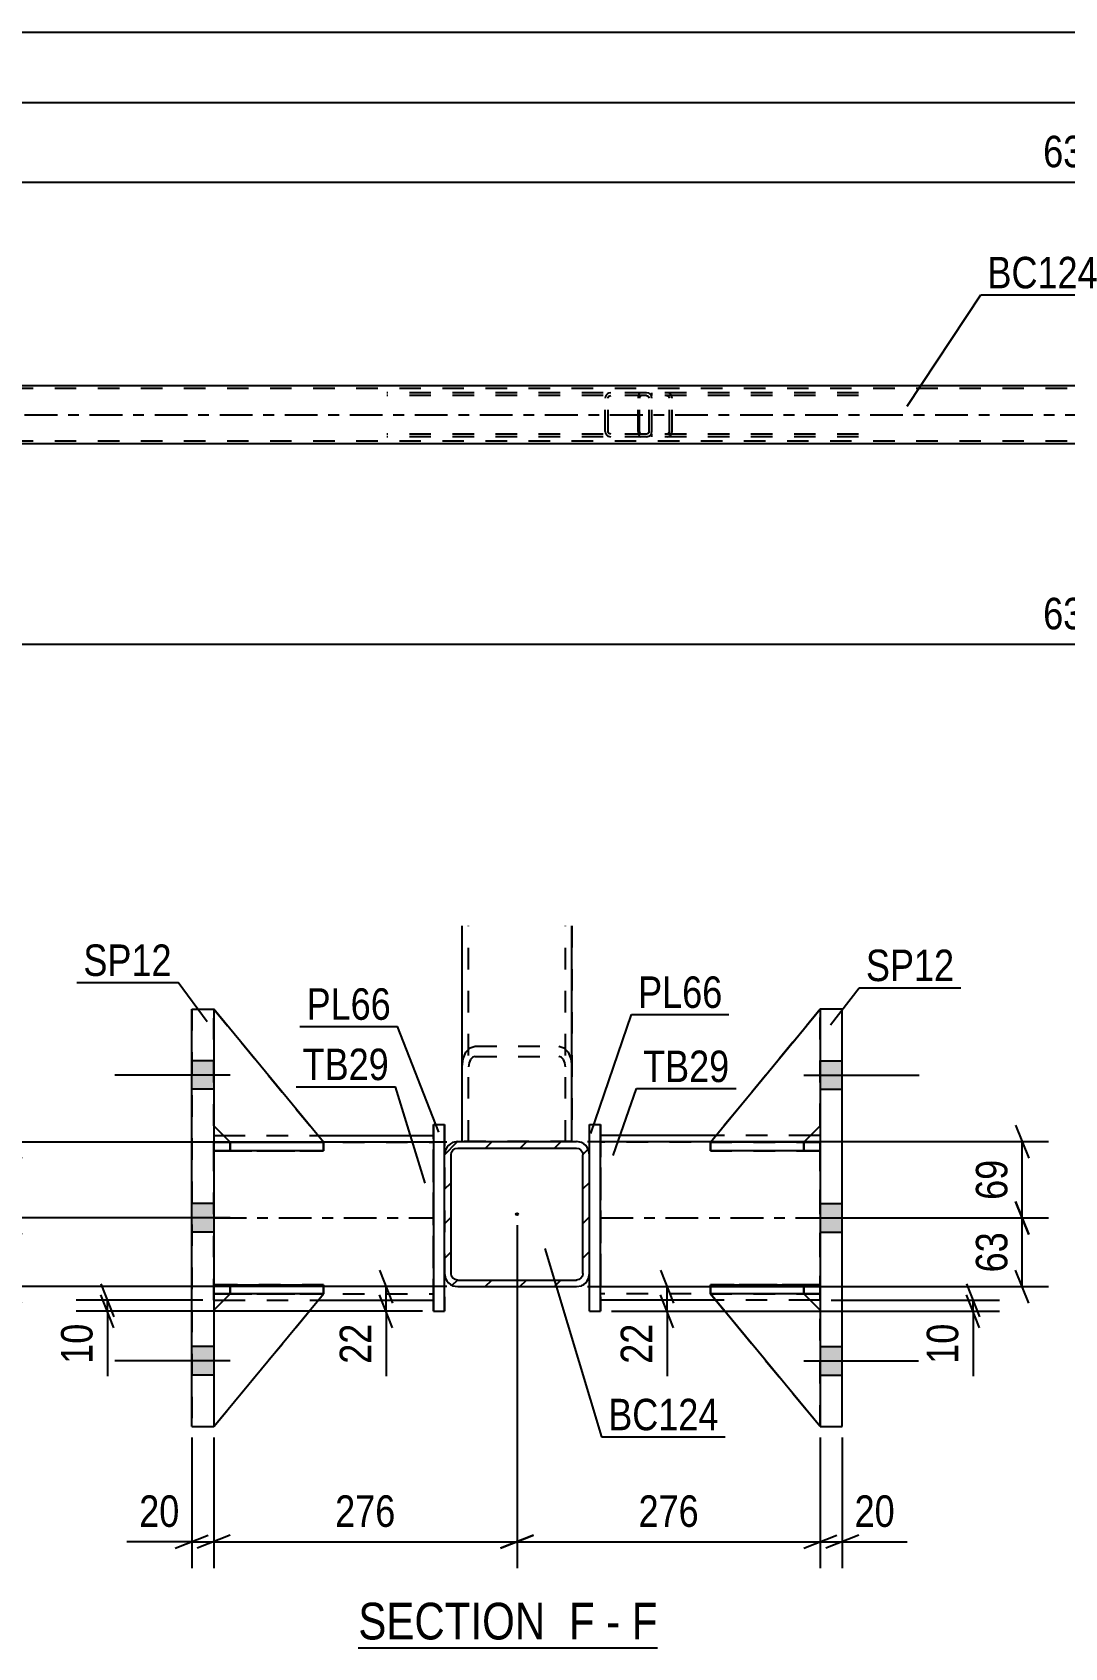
# Model space of a CAD drawing. Header units: millimetres. Extents: x 0 to 841, y 0 to 594.
# Drawn here: x 270.6 to 364.6, y 137.4 to 284.4 of the extents above; entities that cross this region are included whole.
import ezdxf

# ---------------------------------------------------------------- set-up
doc = ezdxf.new("R2010")
doc.units = ezdxf.units.MM
doc.linetypes.add('DXK_LINE_DOT2', pattern=[3.9198, 1.9599, -1.9599])
doc.linetypes.add('DXK_LINE_DOT3', pattern=[5.9187, 2.979, -0.9799, 0.9799, -0.9799])
doc.styles.add('Arial Narrow', font='ARIALN.TTF', dxfattribs={"height": 0.2})

# ---------------------------------------------------------------- blocks, each defined once
blk = doc.blocks.new('Unknown-247343380-20 - 1374')
at = {"color": 6, "linetype": 'Continuous'}
blk.add_line((300.28, 137.38), (327.5, 137.38), dxfattribs=at)
at = {"color": 0, "linetype": 'Continuous'}
for points in [[(318.39, 138.13), (318.39, 141.63), (300.28, 141.63), (300.28, 138.13)], [(321.78, 138.13), (321.78, 141.63), (319.44, 141.63), (319.44, 138.13)], [(324.11, 138.13), (324.11, 141.63), (322.83, 141.63), (322.83, 138.13)], [(327.5, 138.13), (327.5, 141.63), (325.16, 141.63), (325.16, 138.13)]]:
    blk.add_wipeout(points, dxfattribs=at)
at = {"color": 7, "linetype": 'Continuous', "style": 'Arial Narrow'}
for s, p in [('SECTION ', (300.28, 138.13)), ('F', (319.44, 138.13)), ('F', (325.16, 138.13)), ('-', (322.83, 138.13))]:
    blk.add_text(s, height=3.34, dxfattribs=at).set_placement(p)
blk = doc.blocks.new('Part-247343380-4162 - 4156')
at = {"color": 7, "linetype": 'DXK_LINE_DOT2'}
for p, q in [((326.49, 251.59), (302.87, 251.59)), ((323.26, 251.59), (323.06, 251.55)), ((326.69, 251.55), (326.49, 251.59)), ((326.49, 251.35), (302.87, 251.35)), ((322.78, 251.29), (322.75, 251.11)), ((322.75, 248.07), (322.75, 251.11)), ((323, 251.11), (323.02, 251.2)), ((323, 248.07), (323, 251.11)), ((323.02, 251.2), (323.08, 251.28)), ((323.08, 251.28), (323.16, 251.33)), ((323.16, 251.33), (323.26, 251.35)), ((326.49, 251.35), (326.59, 251.33)), ((326.59, 251.33), (326.67, 251.28)), ((326.67, 251.28), (326.73, 251.2)), ((326.73, 251.2), (326.75, 251.11)), ((326.75, 248.07), (326.75, 251.11)), ((327, 251.11), (326.96, 251.29)), ((327, 248.07), (327, 251.11)), ((326.49, 247.83), (302.87, 247.83)), ((326.49, 247.59), (302.87, 247.59)), ((322.75, 248.07), (322.78, 247.89)), ((323.02, 247.98), (323, 248.07)), ((323.08, 247.9), (323.02, 247.98)), ((323.06, 247.63), (323.26, 247.59)), ((323.16, 247.85), (323.08, 247.9)), ((323.26, 247.83), (323.16, 247.85)), ((326.59, 247.85), (326.49, 247.83)), ((326.49, 247.59), (326.69, 247.63)), ((326.67, 247.9), (326.59, 247.85)), ((326.73, 247.98), (326.67, 247.9)), ((326.75, 248.07), (326.73, 247.98)), ((326.96, 247.89), (327, 248.07))]:
    blk.add_line(p, q, dxfattribs=at)
for centre, start, end in [((323.24, 251.09), 110.7583, 155.68), ((326.51, 251.09), 24.32, 69.2417), ((323.24, 248.09), 204.32, 249.2417), ((326.51, 248.09), 290.7583, 335.68)]:
    blk.add_arc(centre, 0.496, start, end, dxfattribs=at)
blk = doc.blocks.new('Part-247343380-4163 - 4156')
at = {"color": 7, "linetype": 'DXK_LINE_DOT2'}
for p, q in [((325.82, 251.45), (325.76, 251.29)), ((325.91, 251.55), (325.82, 251.45)), ((326.01, 251.59), (325.91, 251.55)), ((345.81, 251.59), (326.01, 251.59)), ((327, 251.35), (327, 251.59)), ((328.54, 251.55), (328.34, 251.59)), ((325.76, 251.29), (325.74, 251.11)), ((325.74, 248.07), (325.74, 251.11)), ((325.87, 251.11), (325.89, 251.2)), ((325.87, 248.07), (325.87, 251.11)), ((325.89, 251.2), (325.91, 251.28)), ((325.91, 251.28), (325.96, 251.33)), ((325.96, 251.33), (326.01, 251.35)), ((345.81, 251.35), (326.01, 251.35)), ((328.34, 251.35), (328.44, 251.33)), ((328.44, 251.33), (328.52, 251.28)), ((328.52, 251.28), (328.58, 251.2)), ((328.58, 251.2), (328.6, 251.11)), ((328.6, 248.07), (328.6, 251.11)), ((328.85, 251.11), (328.81, 251.29)), ((328.85, 248.07), (328.85, 251.11)), ((325.74, 248.07), (325.76, 247.89)), ((325.76, 247.89), (325.82, 247.73)), ((325.82, 247.73), (325.91, 247.63)), ((325.89, 247.98), (325.87, 248.07)), ((325.91, 247.9), (325.89, 247.98)), ((325.96, 247.85), (325.91, 247.9)), ((325.91, 247.63), (326.01, 247.59)), ((326.01, 247.83), (325.96, 247.85)), ((345.81, 247.83), (326.01, 247.83)), ((345.81, 247.59), (326.01, 247.59)), ((327, 247.59), (327, 247.83)), ((328.44, 247.85), (328.34, 247.83)), ((328.34, 247.59), (328.54, 247.63)), ((328.52, 247.9), (328.44, 247.85)), ((328.58, 247.98), (328.52, 247.9)), ((328.6, 248.07), (328.58, 247.98)), ((328.81, 247.89), (328.85, 248.07))]:
    blk.add_line(p, q, dxfattribs=at)
for centre, start, end in [((328.36, 251.1), 23.8494, 68.8059), ((328.36, 248.09), 291.1941, 336.1506)]:
    blk.add_arc(centre, 0.492, start, end, dxfattribs=at)
blk = doc.blocks.new('Part-247343380-4369 - 4156')
at = {"color": 7, "linetype": 'DXK_LINE_DOT2'}
for p, q in [((760.67, 251.99), (97.93, 251.99)), ((760.67, 247.19), (97.93, 247.19))]:
    blk.add_line(p, q, dxfattribs=at)
at = {"color": 2, "linetype": 'Continuous'}
for p, q in [((760.67, 252.23), (243.75, 252.23)), ((493.16, 246.95), (243.75, 246.95))]:
    blk.add_line(p, q, dxfattribs=at)
at = {"color": 7, "linetype": 'DXK_LINE_DOT3'}
blk.add_line((98.27, 249.59), (760.67, 249.59), dxfattribs=at)
blk = doc.blocks.new('Part-247343380-1455 - 1374')
at = {"linetype": 'Continuous'}
h = blk.add_hatch(dxfattribs=at)
h.set_pattern_fill('', scale=0.7, style=0, pattern_type=0)
h.set_pattern_definition([(45, (309.3174, 183.4419), (-1.57154, 1.57154), [])])
h.paths.add_polyline_path([(320.12, 183.44), (309.32, 183.44), (308.86, 183.35), (308.47, 183.09), (308.21, 182.7), (308.12, 182.24), (308.12, 171.44), (308.21, 170.98), (308.47, 170.59), (308.86, 170.33), (309.32, 170.24), (320.12, 170.24), (320.58, 170.33), (320.97, 170.59), (321.23, 170.98), (321.32, 171.44), (321.32, 182.24), (321.23, 182.7), (320.97, 183.09), (320.58, 183.35)])
h.paths.add_polyline_path([(320.67, 182.47), (320.72, 182.24), (320.72, 171.44), (320.67, 171.21), (320.54, 171.02), (320.35, 170.89), (320.12, 170.84), (309.32, 170.84), (309.09, 170.89), (308.89, 171.02), (308.76, 171.21), (308.72, 171.44), (308.72, 182.24), (308.76, 182.47), (308.89, 182.67), (309.09, 182.8), (309.32, 182.84), (320.12, 182.84), (320.35, 182.8), (320.54, 182.67)])
blk.add_hatch(color=30, dxfattribs=at).paths.add_polyline_path([(314.72, 176.74, -1), (314.72, 176.94, -1)])
at = {"color": 2, "linetype": 'Continuous'}
for p, q in [((308.21, 182.7), (308.12, 182.24)), ((308.72, 182.24), (308.76, 182.47)), ((308.76, 182.47), (308.89, 182.67)), ((309.32, 183.44), (308.86, 183.35)), ((308.89, 182.67), (309.09, 182.8)), ((309.09, 182.8), (309.32, 182.84)), ((309.32, 183.44), (320.12, 183.44)), ((309.32, 182.84), (320.12, 182.84)), ((320.58, 183.35), (320.12, 183.44)), ((320.12, 182.84), (320.35, 182.8)), ((320.35, 182.8), (320.54, 182.67)), ((320.54, 182.67), (320.67, 182.47)), ((320.67, 182.47), (320.72, 182.24)), ((321.32, 182.24), (321.23, 182.7)), ((308.12, 171.44), (308.12, 182.24)), ((308.72, 171.44), (308.72, 182.24)), ((320.72, 171.44), (320.72, 182.24)), ((321.32, 171.44), (321.32, 182.24)), ((308.12, 171.44), (308.21, 170.98)), ((308.76, 171.21), (308.72, 171.44)), ((308.89, 171.02), (308.76, 171.21)), ((309.09, 170.89), (308.89, 171.02)), ((309.32, 170.84), (309.09, 170.89)), ((309.32, 170.84), (320.12, 170.84)), ((320.35, 170.89), (320.12, 170.84)), ((320.54, 171.02), (320.35, 170.89)), ((320.67, 171.21), (320.54, 171.02)), ((320.72, 171.44), (320.67, 171.21)), ((321.23, 170.98), (321.32, 171.44)), ((308.86, 170.33), (309.32, 170.24)), ((309.32, 170.24), (320.12, 170.24)), ((320.12, 170.24), (320.58, 170.33))]:
    blk.add_line(p, q, dxfattribs=at)
at = {"color": 7, "linetype": 'DXK_LINE_DOT3'}
blk.add_line((314.72, 176.84), (314.72, 176.84), dxfattribs=at)
at = {"color": 30, "linetype": 'DXK_LINE_DOT3'}
blk.add_line((314.72, 176.84), (314.72, 176.84), dxfattribs=at)
at = {"color": 30, "linetype": 'Continuous'}
blk.add_circle((314.72, 176.84), 0.1, dxfattribs=at)
at = {"color": 2, "linetype": 'Continuous'}
for centre, start, end in [((309.32, 182.24), 112.5, 157.5), ((320.12, 182.24), 22.5, 67.5), ((309.32, 171.44), 202.5, 247.5), ((320.12, 171.44), 292.5, 337.5)]:
    blk.add_arc(centre, 1.2, start, end, dxfattribs=at)
blk = doc.blocks.new('Bolt-247343380-1415 - 1374')
at = {"linetype": 'Continuous'}
for points in [[(344.32, 188.2), (344.32, 190.8), (342.32, 190.8), (342.32, 188.2)], [(344.32, 188.2), (344.32, 190.8), (342.32, 190.8), (342.32, 188.2)], [(344.32, 188.2), (344.32, 190.8), (342.32, 190.8), (342.32, 188.2)], [(344.32, 175.2), (344.32, 177.8), (342.32, 177.8), (342.32, 175.2)], [(344.32, 175.2), (344.32, 177.8), (342.32, 177.8), (342.32, 175.2)], [(344.32, 162.2), (344.32, 164.8), (342.32, 164.8), (342.32, 162.2)], [(344.32, 162.2), (344.32, 164.8), (342.32, 164.8), (342.32, 162.2)], [(344.32, 162.2), (344.32, 164.8), (342.32, 164.8), (342.32, 162.2)]]:
    blk.add_hatch(color=1, dxfattribs=at).paths.add_polyline_path(points)
at = {"color": 1, "linetype": 'Continuous'}
for p, q in [((342.32, 190.8), (344.32, 190.8)), ((342.32, 190.8), (344.32, 190.8)), ((342.32, 190.8), (344.32, 190.8)), ((340.82, 189.5), (351.32, 189.5)), ((340.82, 189.5), (351.32, 189.5)), ((340.82, 189.5), (351.32, 189.5)), ((342.32, 188.2), (344.32, 188.2)), ((342.32, 188.2), (344.32, 188.2)), ((342.32, 188.2), (344.32, 188.2)), ((340.82, 176.5), (351.32, 176.5)), ((340.82, 176.5), (351.32, 176.5)), ((342.32, 177.8), (344.32, 177.8)), ((342.32, 177.8), (344.32, 177.8)), ((342.32, 175.2), (344.32, 175.2)), ((342.32, 175.2), (344.32, 175.2)), ((342.32, 164.8), (344.32, 164.8)), ((342.32, 164.8), (344.32, 164.8)), ((342.32, 164.8), (344.32, 164.8)), ((340.82, 163.5), (351.32, 163.5)), ((340.82, 163.5), (351.32, 163.5)), ((340.82, 163.5), (351.32, 163.5)), ((342.32, 162.2), (344.32, 162.2)), ((342.32, 162.2), (344.32, 162.2)), ((342.32, 162.2), (344.32, 162.2))]:
    blk.add_line(p, q, dxfattribs=at)
blk = doc.blocks.new('Part-247343380-1482 - 1374')
at = {"color": 2, "linetype": 'Continuous'}
for p, q in [((344.32, 195.5), (342.32, 195.5)), ((342.32, 195.5), (342.32, 157.5)), ((344.32, 157.5), (344.32, 195.5)), ((342.32, 157.5), (344.32, 157.5))]:
    blk.add_line(p, q, dxfattribs=at)
at = {"color": 7, "linetype": 'DXK_LINE_DOT2'}
for p, q in [((342.32, 157.5), (342.32, 195.5)), ((344.32, 157.5), (344.32, 195.5))]:
    blk.add_line(p, q, dxfattribs=at)
blk = doc.blocks.new('Bolt-247343380-1416 - 1374')
at = {"linetype": 'Continuous'}
for points in [[(287.12, 188.2), (287.12, 190.8), (285.12, 190.8), (285.12, 188.2)], [(287.12, 188.2), (287.12, 190.8), (285.12, 190.8), (285.12, 188.2)], [(287.12, 188.2), (287.12, 190.8), (285.12, 190.8), (285.12, 188.2)], [(287.12, 175.2), (287.12, 177.8), (285.12, 177.8), (285.12, 175.2)], [(287.12, 175.2), (287.12, 177.8), (285.12, 177.8), (285.12, 175.2)], [(287.12, 162.2), (287.12, 164.8), (285.12, 164.8), (285.12, 162.2)], [(287.12, 162.2), (287.12, 164.8), (285.12, 164.8), (285.12, 162.2)], [(287.12, 162.2), (287.12, 164.8), (285.12, 164.8), (285.12, 162.2)]]:
    blk.add_hatch(color=1, dxfattribs=at).paths.add_polyline_path(points)
at = {"color": 1, "linetype": 'Continuous'}
for p, q in [((287.12, 190.8), (285.12, 190.8)), ((287.12, 190.8), (285.12, 190.8)), ((287.12, 190.8), (285.12, 190.8)), ((288.62, 189.5), (278.12, 189.5)), ((288.62, 189.5), (278.12, 189.5)), ((288.62, 189.5), (278.12, 189.5)), ((287.12, 188.2), (285.12, 188.2)), ((287.12, 188.2), (285.12, 188.2)), ((287.12, 188.2), (285.12, 188.2)), ((288.62, 176.5), (278.12, 176.5)), ((288.62, 176.5), (278.12, 176.5)), ((287.12, 177.8), (285.12, 177.8)), ((287.12, 177.8), (285.12, 177.8)), ((287.12, 175.2), (285.12, 175.2)), ((287.12, 175.2), (285.12, 175.2)), ((287.12, 164.8), (285.12, 164.8)), ((287.12, 164.8), (285.12, 164.8)), ((287.12, 164.8), (285.12, 164.8)), ((288.62, 163.5), (278.12, 163.5)), ((288.62, 163.5), (278.12, 163.5)), ((288.62, 163.5), (278.12, 163.5)), ((287.12, 162.2), (285.12, 162.2)), ((287.12, 162.2), (285.12, 162.2)), ((287.12, 162.2), (285.12, 162.2))]:
    blk.add_line(p, q, dxfattribs=at)
blk = doc.blocks.new('Part-247343380-1487 - 1374')
at = {"color": 2, "linetype": 'Continuous'}
for p, q in [((285.12, 195.5), (285.12, 195.5)), ((285.12, 195.5), (287.12, 195.5)), ((285.12, 157.5), (285.12, 195.5)), ((287.12, 195.5), (287.12, 157.5)), ((285.12, 157.5), (285.12, 157.5)), ((285.12, 157.5), (287.12, 157.5))]:
    blk.add_line(p, q, dxfattribs=at)
at = {"color": 7, "linetype": 'DXK_LINE_DOT2'}
for p, q in [((285.12, 195.5), (285.12, 157.5)), ((287.12, 195.5), (287.12, 157.5))]:
    blk.add_line(p, q, dxfattribs=at)
blk = doc.blocks.new('Part-247343380-1488 - 1374')
at = {"color": 7, "linetype": 'DXK_LINE_DOT2'}
for p, q in [((287.12, 183.4), (288.62, 183.4)), ((296.46, 183.4), (287.12, 183.4)), ((287.12, 183.4), (287.12, 183.4)), ((287.12, 183.4), (287.12, 182.6)), ((287.12, 183.4), (287.12, 182.6)), ((288.62, 182.6), (287.12, 182.6)), ((287.12, 182.6), (297.12, 182.6)), ((287.12, 182.6), (287.12, 182.6)), ((288.62, 183.4), (297.12, 183.4)), ((288.62, 183.4), (288.62, 182.6)), ((297.12, 182.6), (288.62, 182.6)), ((297.12, 183.4), (297.12, 182.6))]:
    blk.add_line(p, q, dxfattribs=at)
blk = doc.blocks.new('Part-247343380-1489 - 1374')
at = {"color": 7, "linetype": 'DXK_LINE_DOT2'}
for p, q in [((287.12, 170.4), (288.62, 170.4)), ((297.12, 170.4), (287.12, 170.4)), ((287.12, 170.4), (287.12, 170.4)), ((287.12, 170.4), (287.12, 169.6)), ((287.12, 170.4), (287.12, 169.6)), ((288.62, 169.6), (287.12, 169.6)), ((287.12, 169.6), (297.12, 169.6)), ((287.12, 169.6), (287.12, 169.6)), ((288.62, 170.4), (297.12, 170.4)), ((288.62, 170.4), (288.62, 169.6)), ((297.12, 169.6), (288.62, 169.6)), ((297.12, 170.4), (297.12, 169.6))]:
    blk.add_line(p, q, dxfattribs=at)
blk = doc.blocks.new('Part-247343380-1490 - 1374')
at = {"color": 2, "linetype": 'Continuous'}
for p, q in [((287.12, 182.6), (287.12, 183.4)), ((287.12, 183.4), (296.29, 183.4)), ((287.12, 183.4), (287.12, 183.4)), ((297.12, 182.6), (287.12, 182.6)), ((287.12, 182.6), (287.12, 182.6)), ((297.12, 183.4), (297.11, 183.4)), ((297.12, 182.6), (297.12, 183.4))]:
    blk.add_line(p, q, dxfattribs=at)
at = {"color": 7, "linetype": 'DXK_LINE_DOT2'}
for p, q in [((287.12, 182.6), (287.12, 183.4)), ((288.62, 183.4), (287.12, 183.4)), ((287.12, 182.6), (288.62, 182.6)), ((288.62, 182.6), (288.62, 183.4)), ((288.62, 183.4), (297.11, 183.4)), ((288.62, 182.6), (297.12, 182.6)), ((296.29, 183.4), (297.11, 183.4))]:
    blk.add_line(p, q, dxfattribs=at)
blk = doc.blocks.new('Part-247343380-1491 - 1374')
at = {"color": 2, "linetype": 'Continuous'}
for p, q in [((287.12, 169.6), (287.12, 170.4)), ((287.12, 170.4), (297.12, 170.4)), ((287.12, 170.4), (287.12, 170.4)), ((297.12, 169.6), (287.12, 169.6)), ((287.12, 169.6), (287.12, 169.6)), ((297.12, 169.6), (297.12, 170.4))]:
    blk.add_line(p, q, dxfattribs=at)
at = {"color": 7, "linetype": 'DXK_LINE_DOT2'}
for p, q in [((287.12, 169.6), (287.12, 170.4)), ((288.62, 170.4), (287.12, 170.4)), ((287.12, 169.6), (288.62, 169.6)), ((288.62, 169.6), (288.62, 170.4)), ((297.12, 170.4), (288.62, 170.4)), ((288.62, 169.6), (297.12, 169.6))]:
    blk.add_line(p, q, dxfattribs=at)
blk = doc.blocks.new('Part-247343380-1547 - 1374')
at = {"color": 2, "linetype": 'Continuous'}
for p, q in [((332.82, 184), (322.32, 184)), ((342.32, 184), (341.43, 184)), ((332.81, 169), (322.32, 169)), ((342.32, 169), (341.41, 169))]:
    blk.add_line(p, q, dxfattribs=at)
at = {"color": 7, "linetype": 'DXK_LINE_DOT2'}
for p, q in [((322.32, 184), (322.32, 184)), ((322.32, 184), (322.32, 169)), ((322.32, 169), (322.32, 184)), ((341.43, 184), (332.82, 184)), ((342.32, 184), (342.32, 184)), ((342.32, 184), (342.32, 184)), ((342.32, 184), (342.32, 169)), ((342.32, 169), (342.32, 184)), ((322.32, 183.4), (322.32, 183.4)), ((342.32, 183.4), (322.32, 183.4)), ((322.32, 169.6), (322.32, 169.6)), ((342.32, 169.6), (322.32, 169.6)), ((322.32, 169), (322.32, 169)), ((341.41, 169), (332.81, 169)), ((342.32, 169), (342.32, 169)), ((342.32, 169), (342.32, 169))]:
    blk.add_line(p, q, dxfattribs=at)
at = {"color": 7, "linetype": 'DXK_LINE_DOT3'}
blk.add_line((322.32, 176.5), (342.32, 176.5), dxfattribs=at)
blk = doc.blocks.new('Part-247343380-1494 - 1374')
at = {"color": 7, "linetype": 'DXK_LINE_DOT2'}
for p, q in [((287.12, 184.89), (287.12, 195.5)), ((287.12, 195.5), (297.12, 183.39)), ((287.12, 195.5), (297.12, 183.39)), ((288.62, 183.39), (287.12, 184.89)), ((287.12, 184.89), (288.62, 183.39)), ((297.12, 183.39), (288.62, 183.39)), ((288.62, 183.39), (288.62, 183.39)), ((288.62, 183.39), (297.12, 183.39)), ((297.12, 183.39), (297.12, 183.39))]:
    blk.add_line(p, q, dxfattribs=at)
blk = doc.blocks.new('Part-247343380-1495 - 1374')
at = {"color": 2, "linetype": 'Continuous'}
for p, q in [((287.12, 195.5), (287.12, 195.5)), ((297.12, 183.39), (287.12, 195.5)), ((288.61, 183.4), (287.12, 184.89)), ((296.29, 183.39), (297.12, 183.39)), ((297.12, 183.39), (297.12, 183.39))]:
    blk.add_line(p, q, dxfattribs=at)
at = {"color": 7, "linetype": 'DXK_LINE_DOT2'}
for p, q in [((287.12, 195.5), (297.12, 183.39)), ((287.12, 184.89), (287.12, 195.5)), ((287.12, 195.5), (287.12, 195.5)), ((288.62, 183.39), (287.12, 184.89)), ((288.62, 183.39), (288.61, 183.4)), ((297.12, 183.39), (288.62, 183.39)), ((288.62, 183.39), (288.62, 183.39)), ((288.62, 183.39), (296.29, 183.39))]:
    blk.add_line(p, q, dxfattribs=at)
blk = doc.blocks.new('Part-247343380-1498 - 1374')
at = {"color": 7, "linetype": 'DXK_LINE_DOT2'}
for p, q in [((288.62, 169.59), (287.12, 168.09)), ((287.12, 157.5), (297.12, 169.59)), ((287.12, 168.09), (288.62, 169.59)), ((287.12, 157.5), (297.12, 169.59)), ((297.12, 169.59), (288.62, 169.59)), ((288.62, 169.59), (288.62, 169.59)), ((288.62, 169.59), (297.12, 169.59)), ((297.12, 169.59), (297.12, 169.59)), ((287.12, 168.09), (287.12, 157.5))]:
    blk.add_line(p, q, dxfattribs=at)
blk = doc.blocks.new('Part-247343380-1499 - 1374')
at = {"color": 2, "linetype": 'Continuous'}
for p, q in [((288.62, 169.59), (287.12, 168.09)), ((287.12, 157.5), (297.12, 169.59)), ((297.12, 169.59), (288.62, 169.59)), ((288.62, 169.59), (288.62, 169.59)), ((297.12, 169.59), (297.12, 169.59))]:
    blk.add_line(p, q, dxfattribs=at)
at = {"color": 7, "linetype": 'DXK_LINE_DOT2'}
for p, q in [((287.12, 168.09), (288.62, 169.59)), ((287.12, 157.5), (297.12, 169.59)), ((288.62, 169.59), (297.12, 169.59)), ((287.12, 168.09), (287.12, 157.5))]:
    blk.add_line(p, q, dxfattribs=at)
blk = doc.blocks.new('Part-247343380-1500 - 1374')
at = {"color": 7, "linetype": 'DXK_LINE_DOT2'}
for p, q in [((332.32, 182.6), (332.32, 183.4)), ((332.32, 183.4), (340.82, 183.4)), ((342.32, 183.4), (332.32, 183.4)), ((340.82, 182.6), (332.32, 182.6)), ((332.32, 182.6), (342.32, 182.6)), ((340.82, 182.6), (340.82, 183.4)), ((340.82, 183.4), (342.32, 183.4)), ((342.32, 182.6), (340.82, 182.6)), ((342.32, 182.6), (342.32, 183.4)), ((342.32, 182.6), (342.32, 183.4)), ((342.32, 183.4), (342.32, 183.4)), ((342.32, 182.6), (342.32, 182.6))]:
    blk.add_line(p, q, dxfattribs=at)
blk = doc.blocks.new('Part-247343380-1501 - 1374')
at = {"color": 7, "linetype": 'DXK_LINE_DOT2'}
for p, q in [((332.32, 169.6), (332.32, 170.4)), ((332.32, 170.4), (340.82, 170.4)), ((342.32, 170.4), (332.32, 170.4)), ((340.82, 169.6), (332.32, 169.6)), ((332.32, 169.6), (342.32, 169.6)), ((340.82, 169.6), (340.82, 170.4)), ((340.82, 170.4), (342.32, 170.4)), ((342.32, 169.6), (340.82, 169.6)), ((342.32, 169.6), (342.32, 170.4)), ((342.32, 169.6), (342.32, 170.4)), ((342.32, 170.4), (342.32, 170.4)), ((342.32, 169.6), (342.32, 169.6))]:
    blk.add_line(p, q, dxfattribs=at)
blk = doc.blocks.new('Part-247343380-1502 - 1374')
at = {"color": 2, "linetype": 'Continuous'}
for p, q in [((332.33, 183.4), (332.32, 183.4)), ((332.32, 183.4), (332.32, 182.6)), ((342.32, 182.6), (332.32, 182.6)), ((342.32, 183.4), (333.14, 183.4)), ((342.32, 183.4), (342.32, 183.4)), ((342.32, 183.4), (342.32, 182.6)), ((342.32, 182.6), (342.32, 182.6))]:
    blk.add_line(p, q, dxfattribs=at)
at = {"color": 7, "linetype": 'DXK_LINE_DOT2'}
for p, q in [((332.32, 182.6), (340.82, 182.6)), ((333.14, 183.4), (332.33, 183.4)), ((340.82, 183.4), (332.33, 183.4)), ((342.32, 183.4), (340.82, 183.4)), ((340.82, 183.4), (340.82, 182.6)), ((340.82, 182.6), (342.32, 182.6)), ((342.32, 183.4), (342.32, 182.6))]:
    blk.add_line(p, q, dxfattribs=at)
blk = doc.blocks.new('Part-247343380-1503 - 1374')
at = {"color": 2, "linetype": 'Continuous'}
for p, q in [((332.32, 170.4), (342.32, 170.4)), ((332.32, 170.4), (332.32, 169.6)), ((342.32, 169.6), (332.32, 169.6)), ((342.32, 170.4), (342.32, 170.4)), ((342.32, 170.4), (342.32, 169.6)), ((342.32, 169.6), (342.32, 169.6))]:
    blk.add_line(p, q, dxfattribs=at)
at = {"color": 7, "linetype": 'DXK_LINE_DOT2'}
for p, q in [((340.82, 170.4), (332.32, 170.4)), ((332.32, 169.6), (340.82, 169.6)), ((342.32, 170.4), (340.82, 170.4)), ((340.82, 170.4), (340.82, 169.6)), ((340.82, 169.6), (342.32, 169.6)), ((342.32, 170.4), (342.32, 169.6))]:
    blk.add_line(p, q, dxfattribs=at)
blk = doc.blocks.new('Part-247343380-1585 - 1374')
at = {"color": 2, "linetype": 'Continuous'}
for p, q in [((309.72, 183.44), (309.72, 203.07)), ((319.72, 183.44), (319.72, 203.07))]:
    blk.add_line(p, q, dxfattribs=at)
at = {"color": 7, "linetype": 'DXK_LINE_DOT2'}
for p, q in [((310.32, 183.44), (310.32, 203.07)), ((319.12, 183.44), (319.12, 203.07)), ((309.81, 190.97), (310.07, 191.57)), ((310.07, 191.57), (310.46, 191.98)), ((310.46, 191.98), (310.92, 192.12)), ((310.92, 191.19), (310.69, 191.12)), ((310.92, 192.12), (318.52, 192.12)), ((310.92, 191.19), (318.52, 191.19)), ((318.52, 192.12), (318.98, 191.98)), ((318.75, 191.12), (318.52, 191.19)), ((318.98, 191.98), (319.37, 191.57)), ((319.37, 191.57), (319.63, 190.97)), ((309.72, 190.26), (309.81, 190.97)), ((310.36, 190.61), (310.32, 190.26)), ((310.49, 190.92), (310.36, 190.61)), ((310.69, 191.12), (310.49, 190.92)), ((318.94, 190.92), (318.75, 191.12)), ((319.07, 190.61), (318.94, 190.92)), ((319.12, 190.26), (319.07, 190.61)), ((319.63, 190.97), (319.72, 190.26)), ((309.72, 183.44), (319.72, 183.44))]:
    blk.add_line(p, q, dxfattribs=at)
blk = doc.blocks.new('Part-247343380-1504 - 1374')
at = {"color": 7, "linetype": 'DXK_LINE_DOT2'}
for p, q in [((342.32, 195.5), (332.32, 183.39)), ((332.32, 183.39), (342.32, 195.5)), ((342.32, 184.89), (342.32, 195.5)), ((340.82, 183.39), (342.32, 184.89)), ((340.82, 183.39), (342.32, 184.89)), ((332.32, 183.39), (340.82, 183.39)), ((332.32, 183.39), (332.32, 183.39)), ((340.82, 183.39), (332.32, 183.39)), ((340.82, 183.39), (340.82, 183.39))]:
    blk.add_line(p, q, dxfattribs=at)
blk = doc.blocks.new('Part-247343380-1505 - 1374')
at = {"color": 2, "linetype": 'Continuous'}
for p, q in [((332.32, 183.39), (342.32, 195.5)), ((342.32, 195.5), (342.32, 195.5)), ((340.83, 183.4), (342.32, 184.89)), ((333.14, 183.39), (332.32, 183.39)), ((332.32, 183.39), (332.32, 183.39))]:
    blk.add_line(p, q, dxfattribs=at)
at = {"color": 7, "linetype": 'DXK_LINE_DOT2'}
for p, q in [((332.32, 183.39), (342.32, 195.5)), ((342.32, 195.5), (342.32, 195.5)), ((342.32, 184.89), (342.32, 195.5)), ((340.82, 183.39), (342.32, 184.89)), ((340.82, 183.39), (332.32, 183.39)), ((340.82, 183.39), (333.14, 183.39)), ((340.82, 183.39), (340.83, 183.4)), ((340.82, 183.39), (340.82, 183.39))]:
    blk.add_line(p, q, dxfattribs=at)
blk = doc.blocks.new('Part-247343380-1506 - 1374')
at = {"color": 7, "linetype": 'DXK_LINE_DOT2'}
for p, q in [((332.32, 169.59), (340.82, 169.59)), ((342.32, 157.5), (332.32, 169.59)), ((332.32, 169.59), (332.32, 169.59)), ((340.82, 169.59), (332.32, 169.59)), ((332.32, 169.59), (342.32, 157.5)), ((340.82, 169.59), (342.32, 168.09)), ((340.82, 169.59), (340.82, 169.59)), ((342.32, 168.09), (340.82, 169.59)), ((342.32, 168.09), (342.32, 157.5))]:
    blk.add_line(p, q, dxfattribs=at)
blk = doc.blocks.new('Part-247343380-1507 - 1374')
at = {"color": 2, "linetype": 'Continuous'}
for p, q in [((332.32, 169.59), (332.32, 169.59)), ((340.82, 169.59), (332.32, 169.59)), ((342.32, 157.5), (332.32, 169.59)), ((340.82, 169.59), (340.82, 169.59)), ((340.82, 169.59), (342.32, 168.09))]:
    blk.add_line(p, q, dxfattribs=at)
at = {"color": 7, "linetype": 'DXK_LINE_DOT2'}
for p, q in [((332.32, 169.59), (340.82, 169.59)), ((342.32, 157.5), (332.32, 169.59)), ((340.82, 169.59), (342.32, 168.09)), ((342.32, 168.09), (342.32, 157.5))]:
    blk.add_line(p, q, dxfattribs=at)
blk = doc.blocks.new('Part-247343380-1522 - 1374')
at = {"color": 2, "linetype": 'Continuous'}
for p, q in [((287.12, 184), (288.01, 184)), ((296.61, 184), (307.12, 184)), ((287.12, 169), (288.03, 169)), ((296.63, 169), (307.12, 169))]:
    blk.add_line(p, q, dxfattribs=at)
at = {"color": 7, "linetype": 'DXK_LINE_DOT2'}
for p, q in [((287.12, 184), (287.12, 184)), ((287.12, 184), (287.12, 169)), ((287.12, 169), (287.12, 184)), ((288.01, 184), (296.61, 184)), ((307.12, 184), (307.12, 184)), ((307.12, 184), (307.12, 169)), ((307.12, 169), (307.12, 184)), ((287.12, 183.4), (287.12, 183.4)), ((287.12, 183.4), (307.12, 183.4)), ((287.12, 169.6), (287.12, 169.6)), ((287.12, 169.6), (307.12, 169.6)), ((287.12, 169), (287.12, 169)), ((288.03, 169), (296.63, 169)), ((307.12, 169), (307.12, 169)), ((307.12, 169), (307.12, 169))]:
    blk.add_line(p, q, dxfattribs=at)
at = {"color": 7, "linetype": 'DXK_LINE_DOT3'}
blk.add_line((287.12, 176.5), (307.12, 176.5), dxfattribs=at)
blk = doc.blocks.new('Part-247343380-1537 - 1374')
at = {"color": 2, "linetype": 'Continuous'}
for p, q in [((307.12, 185), (307.12, 185)), ((307.12, 185), (307.12, 168)), ((307.12, 185), (308.12, 185)), ((308.12, 185), (308.12, 185)), ((308.12, 182.24), (308.12, 185)), ((308.12, 168), (308.12, 171.45)), ((307.12, 168), (307.12, 168)), ((307.12, 168), (308.12, 168)), ((308.12, 168), (308.12, 168))]:
    blk.add_line(p, q, dxfattribs=at)
at = {"color": 7, "linetype": 'DXK_LINE_DOT2'}
for p, q in [((307.12, 168), (307.12, 185)), ((308.12, 185), (308.12, 168)), ((308.12, 171.45), (308.12, 182.24)), ((307.12, 168), (307.12, 168))]:
    blk.add_line(p, q, dxfattribs=at)
blk = doc.blocks.new('Part-247343380-1542 - 1374')
at = {"color": 2, "linetype": 'Continuous'}
for p, q in [((321.32, 185), (321.32, 185)), ((321.32, 185), (322.32, 185)), ((321.32, 182.25), (321.32, 185)), ((322.32, 185), (322.32, 185)), ((322.32, 168), (322.32, 185)), ((321.32, 168), (321.32, 171.44)), ((321.32, 168), (322.32, 168)), ((322.32, 168), (322.32, 168))]:
    blk.add_line(p, q, dxfattribs=at)
at = {"color": 7, "linetype": 'DXK_LINE_DOT2'}
for p, q in [((321.32, 168), (321.32, 185)), ((322.32, 185), (322.32, 168)), ((321.32, 171.44), (321.32, 182.25)), ((322.32, 168), (322.32, 168))]:
    blk.add_line(p, q, dxfattribs=at)
blk = doc.blocks.new('Part-247343380-1586 - 1374')
at = {"color": 7, "linetype": 'DXK_LINE_DOT2'}
for p, q in [((309.72, 183.44), (309.72, 203.07)), ((310.32, 183.44), (310.32, 203.07)), ((319.12, 183.44), (319.12, 203.07)), ((319.72, 203.07), (319.72, 183.44)), ((319.72, 183.44), (309.72, 183.44))]:
    blk.add_line(p, q, dxfattribs=at)
blk = doc.blocks.new('StraightDimension-247343380-4443 - 4156')
at = {"color": 7, "linetype": 'Continuous'}
blk.add_line((96.63, 284.4), (773.41, 284.4), dxfattribs=at)
blk = doc.blocks.new('StraightDimension-247343380-4463 - 4156')
at = {"color": 7, "linetype": 'Continuous'}
blk.add_line((238.55, 270.77), (493.96, 270.77), dxfattribs=at)
at = {"color": 0}
blk.add_wipeout([(370.51, 271.52), (370.51, 275.72), (362, 275.72), (362, 271.52)], dxfattribs=at)
at = {"color": 3, "style": 'Arial Narrow'}
blk.add_text('6385', height=2.863, dxfattribs=at).set_placement((362.6, 272.12))
blk = doc.blocks.new('StraightDimension-247343380-4492 - 4156')
at = {"color": 7, "linetype": 'Continuous'}
blk.add_line((238.55, 228.72), (493.96, 228.72), dxfattribs=at)
at = {"color": 0}
blk.add_wipeout([(370.51, 229.47), (370.51, 233.67), (362, 233.67), (362, 229.47)], dxfattribs=at)
at = {"color": 3, "style": 'Arial Narrow'}
blk.add_text('6385', height=2.863, dxfattribs=at).set_placement((362.6, 230.07))
blk = doc.blocks.new('StraightDimension-247343380-4515 - 4156')
at = {"color": 7, "linetype": 'Continuous'}
blk.add_line((97.26, 278), (772.77, 278), dxfattribs=at)
blk = doc.blocks.new('StraightDimension-247343380-34131 - 1374')
at = {"color": 7, "linetype": 'Continuous'}
for p, q in [((355.62, 170.5), (356.82, 167.5)), ((356.82, 166.5), (355.62, 169.5)), ((323.32, 168), (358.62, 168)), ((343.32, 169), (358.62, 169)), ((356.22, 168), (356.22, 169)), ((356.22, 168), (356.22, 162.1)), ((356.22, 168), (356.22, 162.1))]:
    blk.add_line(p, q, dxfattribs=at)
at = {"color": 0}
blk.add_wipeout([(355.47, 167.48), (351.27, 167.48), (351.27, 162.62), (355.47, 162.62)], dxfattribs=at)
at = {"color": 3, "style": 'Arial Narrow'}
blk.add_text('10', height=2.863, rotation=90.0002, dxfattribs=at).set_placement((354.87, 163.22))
blk = doc.blocks.new('StraightDimension-247343380-34140 - 1374')
at = {"color": 7, "linetype": 'Continuous'}
for p, q in [((302.2, 171.74), (303.4, 168.74)), ((308.32, 170.24), (299.95, 170.24)), ((303.4, 166.5), (302.2, 169.5)), ((302.8, 168), (302.8, 170.24)), ((306.12, 168), (299.95, 168)), ((302.8, 168), (302.8, 162.1)), ((302.8, 168), (302.8, 162.1))]:
    blk.add_line(p, q, dxfattribs=at)
at = {"color": 0}
blk.add_wipeout([(302.05, 167.48), (297.85, 167.48), (297.85, 162.62), (302.05, 162.62)], dxfattribs=at)
at = {"color": 3, "style": 'Arial Narrow'}
blk.add_text('22', height=2.863, rotation=90.0002, dxfattribs=at).set_placement((301.45, 163.22))
blk = doc.blocks.new('StraightDimension-247343380-34103 - 1374')
at = {"color": 7, "linetype": 'Continuous'}
for p, q in [((360.09, 184.94), (361.29, 181.94)), ((321.12, 183.44), (363.09, 183.44)), ((360.69, 176.5), (360.69, 183.44)), ((361.29, 175), (360.09, 178)), ((350.58, 176.5), (363.09, 176.5))]:
    blk.add_line(p, q, dxfattribs=at)
at = {"color": 0}
blk.add_wipeout([(359.94, 182.4), (355.74, 182.4), (355.74, 177.54), (359.94, 177.54)], dxfattribs=at)
at = {"color": 3, "style": 'Arial Narrow'}
blk.add_text('69', height=2.863, rotation=90.0002, dxfattribs=at).set_placement((359.34, 178.14))
blk = doc.blocks.new('StraightDimension-247343380-35335 - 1374')
at = {"color": 7, "linetype": 'Continuous'}
for p, q in [((342.32, 156.5), (342.32, 144.63)), ((344.32, 156.5), (344.32, 144.63)), ((340.82, 146.43), (343.82, 147.63)), ((342.32, 147.03), (344.32, 147.03)), ((345.82, 147.63), (342.82, 146.43)), ((344.32, 147.03), (350.22, 147.03)), ((344.32, 147.03), (350.22, 147.03))]:
    blk.add_line(p, q, dxfattribs=at)
at = {"color": 0}
blk.add_wipeout([(349.7, 147.78), (349.7, 151.98), (344.84, 151.98), (344.84, 147.78)], dxfattribs=at)
at = {"color": 3, "style": 'Arial Narrow'}
blk.add_text('20', height=2.863, dxfattribs=at).set_placement((345.44, 148.38))
blk = doc.blocks.new('StraightDimension-247343380-35336 - 1374')
at = {"color": 7, "linetype": 'Continuous'}
for p, q in [((314.72, 175.84), (314.72, 144.63)), ((342.32, 156.5), (342.32, 144.63)), ((316.22, 147.63), (313.22, 146.43)), ((314.72, 147.03), (342.32, 147.03)), ((340.82, 146.43), (343.82, 147.63))]:
    blk.add_line(p, q, dxfattribs=at)
at = {"color": 0}
blk.add_wipeout([(331.86, 147.78), (331.86, 151.98), (325.18, 151.98), (325.18, 147.78)], dxfattribs=at)
at = {"color": 3, "style": 'Arial Narrow'}
blk.add_text('276', height=2.863, dxfattribs=at).set_placement((325.78, 148.38))
blk = doc.blocks.new('StraightDimension-247343380-35337 - 1374')
at = {"color": 7, "linetype": 'Continuous'}
for p, q in [((314.72, 175.84), (314.72, 144.63)), ((287.12, 156.5), (287.12, 144.63)), ((288.62, 147.63), (285.62, 146.43)), ((287.12, 147.03), (314.72, 147.03)), ((313.22, 146.43), (316.22, 147.63))]:
    blk.add_line(p, q, dxfattribs=at)
at = {"color": 0}
blk.add_wipeout([(304.26, 147.78), (304.26, 151.98), (297.57, 151.98), (297.57, 147.78)], dxfattribs=at)
at = {"color": 3, "style": 'Arial Narrow'}
blk.add_text('276', height=2.863, dxfattribs=at).set_placement((298.17, 148.38))
blk = doc.blocks.new('StraightDimension-247343380-34084 - 1374')
at = {"color": 7, "linetype": 'Continuous'}
for p, q in [((268.44, 184.9), (269.64, 181.9)), ((308.32, 183.4), (266.19, 183.4)), ((269.04, 176.5), (269.04, 183.4)), ((269.64, 175), (268.44, 178)), ((278.2, 176.5), (266.19, 176.5))]:
    blk.add_line(p, q, dxfattribs=at)
at = {"color": 0}
blk.add_wipeout([(268.29, 182.38), (264.09, 182.38), (264.09, 177.52), (268.29, 177.52)], dxfattribs=at)
at = {"color": 3, "style": 'Arial Narrow'}
blk.add_text('69', height=2.863, rotation=90.0002, dxfattribs=at).set_placement((267.69, 178.12))
blk = doc.blocks.new('StraightDimension-247343380-34085 - 1374')
at = {"color": 7, "linetype": 'Continuous'}
for p, q in [((268.44, 178), (269.64, 175)), ((278.2, 176.5), (266.19, 176.5)), ((269.04, 170.24), (269.04, 176.5)), ((269.64, 168.74), (268.44, 171.74)), ((308.32, 170.24), (266.19, 170.24))]:
    blk.add_line(p, q, dxfattribs=at)
at = {"color": 0}
blk.add_wipeout([(268.29, 175.8), (264.09, 175.8), (264.09, 170.94), (268.29, 170.94)], dxfattribs=at)
at = {"color": 3, "style": 'Arial Narrow'}
blk.add_text('63', height=2.863, rotation=90.0002, dxfattribs=at).set_placement((267.69, 171.54))
blk = doc.blocks.new('StraightDimension-247343380-34104 - 1374')
at = {"color": 7, "linetype": 'Continuous'}
for p, q in [((360.09, 178), (361.29, 175)), ((350.58, 176.5), (363.09, 176.5)), ((360.69, 170.24), (360.69, 176.5)), ((361.29, 168.74), (360.09, 171.74)), ((321.12, 170.24), (363.09, 170.24))]:
    blk.add_line(p, q, dxfattribs=at)
at = {"color": 0}
blk.add_wipeout([(359.94, 175.8), (355.74, 175.8), (355.74, 170.94), (359.94, 170.94)], dxfattribs=at)
at = {"color": 3, "style": 'Arial Narrow'}
blk.add_text('63', height=2.863, rotation=90.0002, dxfattribs=at).set_placement((359.34, 171.54))
blk = doc.blocks.new('StraightDimension-247343380-34124 - 1374')
at = {"color": 7, "linetype": 'Continuous'}
for p, q in [((276.84, 170.5), (278.04, 167.5)), ((278.04, 166.5), (276.84, 169.5)), ((286.12, 169), (274.59, 169)), ((306.12, 168), (274.59, 168)), ((277.44, 168), (277.44, 169)), ((277.44, 168), (277.44, 162.1)), ((277.44, 168), (277.44, 162.1))]:
    blk.add_line(p, q, dxfattribs=at)
at = {"color": 0}
blk.add_wipeout([(276.69, 167.48), (272.49, 167.48), (272.49, 162.62), (276.69, 162.62)], dxfattribs=at)
at = {"color": 3, "style": 'Arial Narrow'}
blk.add_text('10', height=2.863, rotation=90.0002, dxfattribs=at).set_placement((276.09, 163.22))
blk = doc.blocks.new('StraightDimension-247343380-34151 - 1374')
at = {"color": 7, "linetype": 'Continuous'}
for p, q in [((327.77, 171.74), (328.97, 168.74)), ((321.12, 170.24), (330.77, 170.24)), ((328.97, 166.5), (327.77, 169.5)), ((328.37, 168), (328.37, 170.24)), ((323.32, 168), (330.77, 168)), ((328.37, 168), (328.37, 162.1)), ((328.37, 168), (328.37, 162.1))]:
    blk.add_line(p, q, dxfattribs=at)
at = {"color": 0}
blk.add_wipeout([(327.62, 167.48), (323.42, 167.48), (323.42, 162.62), (327.62, 162.62)], dxfattribs=at)
at = {"color": 3, "style": 'Arial Narrow'}
blk.add_text('22', height=2.863, rotation=90.0002, dxfattribs=at).set_placement((327.02, 163.22))
blk = doc.blocks.new('StraightDimension-247343380-35338 - 1374')
at = {"color": 7, "linetype": 'Continuous'}
for p, q in [((285.12, 156.5), (285.12, 144.63)), ((287.12, 156.5), (287.12, 144.63)), ((285.12, 147.03), (279.21, 147.03)), ((285.12, 147.03), (279.21, 147.03)), ((283.62, 146.43), (286.62, 147.63)), ((285.12, 147.03), (287.12, 147.03)), ((288.62, 147.63), (285.62, 146.43))]:
    blk.add_line(p, q, dxfattribs=at)
at = {"color": 0}
blk.add_wipeout([(284.59, 147.78), (284.59, 151.98), (279.74, 151.98), (279.74, 147.78)], dxfattribs=at)
at = {"color": 3, "style": 'Arial Narrow'}
blk.add_text('20', height=2.863, dxfattribs=at).set_placement((280.34, 148.38))
blk = doc.blocks.new('Mark-247343380-4365 - 4156')
at = {"color": 0}
blk.add_wipeout([(367.58, 261.1), (367.58, 264.1), (357.53, 264.1), (357.53, 261.1)], dxfattribs=at)
blk.add_wipeout([(367.58, 261.1), (367.58, 264.1), (357.53, 264.1), (357.53, 261.1)], dxfattribs=at)
at = {"color": 30, "linetype": 'Continuous'}
for p, q in [((350.21, 250.39), (356.93, 260.5)), ((356.93, 260.5), (368.18, 260.5))]:
    blk.add_line(p, q, dxfattribs=at)
at = {"color": 3, "style": 'Arial Narrow'}
blk.add_text('BC124', height=2.863, dxfattribs=at).set_placement((357.53, 261.1))
blk = doc.blocks.new('Mark-247343380-1538 - 1374')
at = {"color": 0}
blk.add_wipeout([(333.41, 195.61), (333.41, 198.61), (325.74, 198.61), (325.74, 195.61)], dxfattribs=at)
blk.add_wipeout([(333.41, 195.61), (333.41, 198.61), (325.74, 198.61), (325.74, 195.61)], dxfattribs=at)
at = {"color": 30, "linetype": 'Continuous'}
for p, q in [((321.43, 184.18), (325.14, 195.01)), ((325.14, 195.01), (334.01, 195.01))]:
    blk.add_line(p, q, dxfattribs=at)
at = {"color": 3, "style": 'Arial Narrow'}
blk.add_text('PL66', height=2.863, dxfattribs=at).set_placement((325.74, 195.61))
blk = doc.blocks.new('Mark-247343380-1450 - 1374')
at = {"color": 0}
blk.add_wipeout([(333.07, 157.17), (333.07, 160.17), (323.02, 160.17), (323.02, 157.17)], dxfattribs=at)
blk.add_wipeout([(333.07, 157.17), (333.07, 160.17), (323.02, 160.17), (323.02, 157.17)], dxfattribs=at)
at = {"color": 30, "linetype": 'Continuous'}
for p, q in [((317.25, 173.7), (322.42, 156.57)), ((322.42, 156.57), (333.67, 156.57))]:
    blk.add_line(p, q, dxfattribs=at)
at = {"color": 3, "style": 'Arial Narrow'}
blk.add_text('BC124', height=2.863, dxfattribs=at).set_placement((323.02, 157.17))
blk = doc.blocks.new('Mark-247343380-1543 - 1374')
at = {"color": 0}
blk.add_wipeout([(334.05, 188.86), (334.05, 191.86), (326.19, 191.86), (326.19, 188.86)], dxfattribs=at)
blk.add_wipeout([(334.05, 188.86), (334.05, 191.86), (326.19, 191.86), (326.19, 188.86)], dxfattribs=at)
at = {"color": 30, "linetype": 'Continuous'}
for p, q in [((323.47, 182.19), (325.59, 188.26)), ((325.59, 188.26), (334.65, 188.26))]:
    blk.add_line(p, q, dxfattribs=at)
at = {"color": 3, "style": 'Arial Narrow'}
blk.add_text('TB29', height=2.863, dxfattribs=at).set_placement((326.19, 188.86))
blk = doc.blocks.new('Mark-247343380-1478 - 1374')
at = {"color": 0}
blk.add_wipeout([(354.51, 198.05), (354.51, 201.05), (346.47, 201.05), (346.47, 198.05)], dxfattribs=at)
blk.add_wipeout([(354.51, 198.05), (354.51, 201.05), (346.47, 201.05), (346.47, 198.05)], dxfattribs=at)
at = {"color": 30, "linetype": 'Continuous'}
for p, q in [((343.26, 194.08), (345.87, 197.45)), ((345.87, 197.45), (355.11, 197.45))]:
    blk.add_line(p, q, dxfattribs=at)
at = {"color": 3, "style": 'Arial Narrow'}
blk.add_text('SP12', height=2.863, dxfattribs=at).set_placement((346.47, 198.05))
blk = doc.blocks.new('Mark-247343380-1483 - 1374')
at = {"color": 0}
blk.add_wipeout([(283.3, 198.52), (283.3, 201.52), (275.26, 201.52), (275.26, 198.52)], dxfattribs=at)
blk.add_wipeout([(283.3, 198.52), (283.3, 201.52), (275.26, 201.52), (275.26, 198.52)], dxfattribs=at)
at = {"color": 30, "linetype": 'Continuous'}
for p in [(274.66, 197.92), (286.51, 194.33)]:
    blk.add_line(p, (283.9, 197.92), dxfattribs=at)
at = {"color": 3, "style": 'Arial Narrow'}
blk.add_text('SP12', height=2.863, dxfattribs=at).set_placement((275.26, 198.52))
blk = doc.blocks.new('Mark-247343380-1518 - 1374')
at = {"color": 0}
blk.add_wipeout([(303.06, 189.04), (303.06, 192.04), (295.21, 192.04), (295.21, 189.04)], dxfattribs=at)
blk.add_wipeout([(303.06, 189.04), (303.06, 192.04), (295.21, 192.04), (295.21, 189.04)], dxfattribs=at)
at = {"color": 30, "linetype": 'Continuous'}
for p in [(294.61, 188.44), (306.37, 179.67)]:
    blk.add_line(p, (303.66, 188.44), dxfattribs=at)
at = {"color": 3, "style": 'Arial Narrow'}
blk.add_text('TB29', height=2.863, dxfattribs=at).set_placement((295.21, 189.04))
blk = doc.blocks.new('Mark-247343380-1533 - 1374')
at = {"color": 0}
blk.add_wipeout([(303.24, 194.53), (303.24, 197.53), (295.57, 197.53), (295.57, 194.53)], dxfattribs=at)
blk.add_wipeout([(303.24, 194.53), (303.24, 197.53), (295.57, 197.53), (295.57, 194.53)], dxfattribs=at)
at = {"color": 30, "linetype": 'Continuous'}
for p in [(294.97, 193.93), (307.62, 184.29)]:
    blk.add_line(p, (303.84, 193.93), dxfattribs=at)
at = {"color": 3, "style": 'Arial Narrow'}
blk.add_text('PL66', height=2.863, dxfattribs=at).set_placement((295.57, 194.53))

msp = doc.modelspace()

# ---------------------------------------------------------------- block references
for name in ['StraightDimension-247343380-4443 - 4156', 'Part-247343380-4369 - 4156', 'Part-247343380-4162 - 4156', 'Part-247343380-4163 - 4156', 'StraightDimension-247343380-4492 - 4156', 'Part-247343380-1585 - 1374', 'Part-247343380-1586 - 1374', 'Part-247343380-1487 - 1374', 'Part-247343380-1494 - 1374', 'Part-247343380-1495 - 1374', 'Part-247343380-1504 - 1374', 'Part-247343380-1505 - 1374', 'Part-247343380-1482 - 1374', 'Bolt-247343380-1416 - 1374', 'Bolt-247343380-1415 - 1374', 'Part-247343380-1522 - 1374', 'Part-247343380-1537 - 1374', 'Part-247343380-1542 - 1374', 'Part-247343380-1547 - 1374', 'Part-247343380-1488 - 1374', 'Part-247343380-1490 - 1374', 'Part-247343380-1455 - 1374', 'Part-247343380-1500 - 1374', 'Part-247343380-1502 - 1374', 'Part-247343380-1489 - 1374', 'Part-247343380-1491 - 1374', 'Part-247343380-1498 - 1374', 'Part-247343380-1499 - 1374', 'Part-247343380-1501 - 1374', 'Part-247343380-1503 - 1374', 'Part-247343380-1506 - 1374', 'Part-247343380-1507 - 1374', 'StraightDimension-247343380-35335 - 1374', 'Unknown-247343380-20 - 1374']:
    msp.add_blockref(name, (0, 0))

# ---------------------------------------------------------------- next in the draw order: block references
for name in ['StraightDimension-247343380-4463 - 4156', 'Mark-247343380-1483 - 1374', 'Mark-247343380-1478 - 1374', 'StraightDimension-247343380-34103 - 1374', 'StraightDimension-247343380-34140 - 1374', 'StraightDimension-247343380-34131 - 1374']:
    msp.add_blockref(name, (0, 0))

# ---------------------------------------------------------------- next in the draw order: block references
for name in ['StraightDimension-247343380-4515 - 4156', 'Mark-247343380-1538 - 1374', 'StraightDimension-247343380-35336 - 1374']:
    msp.add_blockref(name, (0, 0))

# ---------------------------------------------------------------- next in the draw order: block references
for name in ['Mark-247343380-4365 - 4156', 'Mark-247343380-1543 - 1374', 'StraightDimension-247343380-34104 - 1374', 'StraightDimension-247343380-35337 - 1374']:
    msp.add_blockref(name, (0, 0))

# ---------------------------------------------------------------- next in the draw order: block references
for name in ['StraightDimension-247343380-34084 - 1374', 'StraightDimension-247343380-34151 - 1374', 'StraightDimension-247343380-35338 - 1374']:
    msp.add_blockref(name, (0, 0))

# ---------------------------------------------------------------- next in the draw order: block references
for name in ['Mark-247343380-1518 - 1374', 'StraightDimension-247343380-34085 - 1374', 'Mark-247343380-1450 - 1374']:
    msp.add_blockref(name, (0, 0))

# ---------------------------------------------------------------- next in the draw order: block references
for name in ['Mark-247343380-1533 - 1374', 'StraightDimension-247343380-34124 - 1374']:
    msp.add_blockref(name, (0, 0))

doc.saveas('drawing.dxf')
